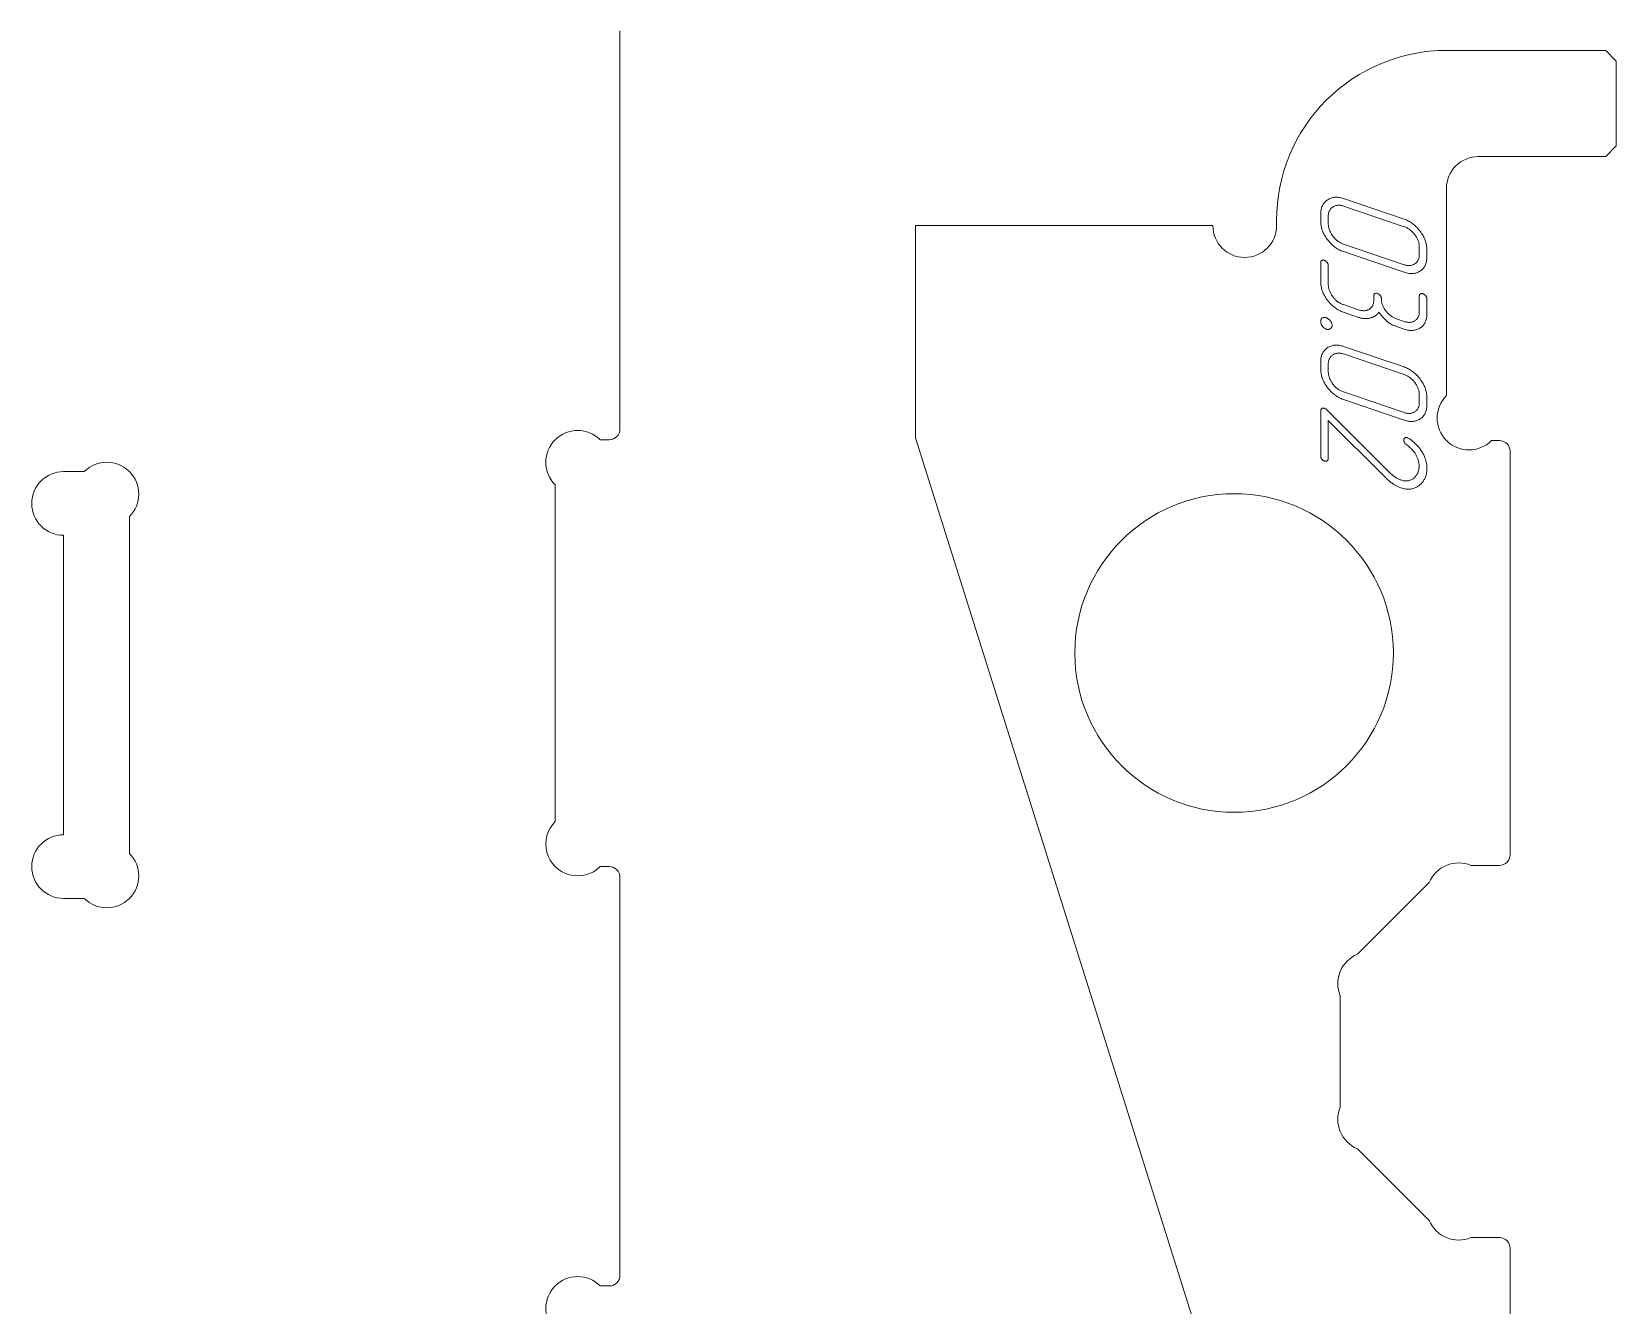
# Model space of a CAD drawing. Header units: millimetres. Extents: x 10 to 1489, y -739 to -10.
# Drawn here: x 1339.8 to 1489, y -381.9 to -261.9 of the extents above; entities that cross this region are included whole.
import ezdxf

# ---------------------------------------------------------------- set-up
doc = ezdxf.new("R2010")
doc.units = ezdxf.units.MM
doc.layers.add('cut', color=7, linetype='Continuous', lineweight=0)
doc.layers.add('mark', color=7, linetype='Continuous', lineweight=0)

msp = doc.modelspace()

# ---------------------------------------------------------------- linework, layer by layer
at = {"layer": 'cut'}
for points in [[(1395.152671, -261.87624), (1395.152671, -299.376165, -0.4142135624), (1394.152673, -300.376163), (1393.295324, -300.376163, 1), (1389.052683, -304.618804), (1389.052683, -336.333442, 1), (1393.295324, -340.576083), (1394.152673, -340.576083, -0.4142135624), (1395.152671, -341.576081), (1395.152671, -379.076006, -0.4142135624), (1394.152673, -380.076004), (1393.295324, -380.076004, 1), (1389.052683, -384.318645)], [(1452.726322, -394.65571), (1422.999956, -300.208859), (1422.999956, -280.208899), (1450.999888, -280.208899, 1), (1456.999888, -280.208899), (1456.999888, -279.7089, -0.4142135624), (1472.999856, -263.708932), (1487.999826, -263.708932), (1488.999824, -264.70893), (1488.999824, -272.708914), (1487.999826, -273.708912), (1475.99985, -273.708912, 0.4142135624), (1472.999856, -276.708906), (1472.999856, -296.216217, 1), (1477.242497, -300.458858), (1477.999846, -300.458858, -0.4142135624), (1478.999844, -301.458856), (1478.999844, -339.45878, -0.4142135624), (1477.999846, -340.458778), (1475.295957, -340.458778, 0.4142135624), (1471.376268, -342.082366), (1464.623464, -348.83517, 0.4142135624), (1462.999876, -352.754859), (1462.999876, -363.228871, 0.4142135624), (1464.623464, -367.14856), (1471.376268, -373.901364, 0.4142135624), (1475.295957, -375.524952), (1477.999846, -375.524952, -0.4142135624), (1478.999844, -376.52495), (1478.999844, -414.524874, -0.4142135624)]]:
    msp.add_lwpolyline(points, format="xyb", dxfattribs=at)
msp.add_lwpolyline([(1348.952763, -307.618798, 1), (1344.710122, -303.376157), (1342.752776, -303.376157, 1), (1342.752776, -309.376157), (1342.752776, -337.576077, 1), (1342.752776, -343.576077), (1344.710122, -343.576077, 1), (1348.952763, -339.333436)], format="xyb", close=True, dxfattribs=at)
msp.add_circle((1452.999896, -320.458818), 14.99997, dxfattribs=at)
at = {"layer": 'mark'}
for points in [[(1463.301851, -282.658559), (1469.016125, -284.60052), (1469.126686, -284.635613), (1469.235154, -284.665028), (1469.341529, -284.688766), (1469.445812, -284.706825), (1469.548002, -284.719207), (1469.648099, -284.72591), (1469.746104, -284.726935), (1469.842016, -284.722283), (1469.935836, -284.711952), (1470.027563, -284.695944), (1470.117197, -284.674257), (1470.204739, -284.646892), (1470.290188, -284.61385), (1470.373544, -284.575129), (1470.454808, -284.53073), (1470.533979, -284.480654), (1470.609663, -284.42596), (1470.680463, -284.367709), (1470.746381, -284.305902), (1470.807416, -284.240539), (1470.863568, -284.171618), (1470.914838, -284.099141), (1470.961224, -284.023108), (1471.002728, -283.943518), (1471.039349, -283.860371), (1471.071087, -283.773668), (1471.097943, -283.683408), (1471.119916, -283.589591), (1471.137005, -283.492218), (1471.149212, -283.391288), (1471.156537, -283.286802), (1471.158978, -283.178759), (1471.158978, -282.464475), (1471.156467, -282.35221), (1471.148933, -282.240414), (1471.136378, -282.129088), (1471.118799, -282.018232), (1471.096199, -281.907845), (1471.068576, -281.797928), (1471.035931, -281.68848), (1470.998264, -281.579502), (1470.955574, -281.470993), (1470.907862, -281.362954), (1470.855128, -281.255384), (1470.797372, -281.148284), (1470.734593, -281.041653), (1470.666791, -280.935492), (1470.593968, -280.829801), (1470.516122, -280.724579), (1470.434928, -280.621734), (1470.35206, -280.523176), (1470.267518, -280.428904), (1470.181301, -280.338918), (1470.093411, -280.253217), (1470.003846, -280.171803), (1469.912608, -280.094674), (1469.819695, -280.021832), (1469.725108, -279.953275), (1469.628847, -279.889005), (1469.530912, -279.82902), (1469.431303, -279.773322), (1469.33002, -279.721909), (1469.227062, -279.674782), (1469.122431, -279.631942), (1469.016125, -279.593387), (1463.301851, -277.651426), (1463.190439, -277.616151), (1463.081204, -277.586777), (1462.974145, -277.563304), (1462.869262, -277.545731), (1462.766556, -277.534059), (1462.666026, -277.528288), (1462.567673, -277.528418), (1462.471495, -277.534448), (1462.377494, -277.54638), (1462.28567, -277.564212), (1462.196022, -277.587945), (1462.10855, -277.617578), (1462.023254, -277.653113), (1461.940135, -277.694548), (1461.859192, -277.741884), (1461.780425, -277.79512), (1461.705174, -277.85276), (1461.634778, -277.913306), (1461.569237, -277.976757), (1461.508551, -278.043114), (1461.452719, -278.112377), (1461.401743, -278.184546), (1461.355621, -278.25962), (1461.314355, -278.3376), (1461.277943, -278.418485), (1461.246386, -278.502277), (1461.219684, -278.588974), (1461.197837, -278.678576), (1461.180845, -278.771085), (1461.168708, -278.866499), (1461.161425, -278.964819), (1461.158998, -279.066044), (1461.158998, -279.780328), (1461.161467, -279.891742), (1461.168875, -280.00277), (1461.181222, -280.113411), (1461.198507, -280.223666), (1461.220731, -280.333535), (1461.247893, -280.443017), (1461.279994, -280.552113), (1461.317033, -280.660823), (1461.359011, -280.769147), (1461.405928, -280.877084), (1461.457784, -280.984636), (1461.514578, -281.0918), (1461.57631, -281.198579), (1461.642981, -281.304971), (1461.714591, -281.410977), (1461.79114, -281.516597), (1461.87112, -281.619896), (1461.953025, -281.718937), (1462.036856, -281.813722), (1462.122612, -281.90425), (1462.210293, -281.990521), (1462.2999, -282.072536), (1462.391431, -282.150293), (1462.484888, -282.223794), (1462.58027, -282.293039), (1462.677577, -282.358026), (1462.77681, -282.418757), (1462.877968, -282.475231), (1462.981051, -282.527448), (1463.086059, -282.575409), (1463.192992, -282.619112)], [(1463.301851, -281.944275), (1469.016125, -283.886235), (1469.088697, -283.909259), (1469.159986, -283.928554), (1469.229992, -283.944119), (1469.298714, -283.955955), (1469.366152, -283.964062), (1469.432307, -283.968439), (1469.497179, -283.969087), (1469.560767, -283.966006), (1469.623071, -283.959196), (1469.684092, -283.948657), (1469.74383, -283.934388), (1469.802284, -283.91639), (1469.859455, -283.894663), (1469.915342, -283.869207), (1469.969946, -283.840021), (1470.023266, -283.807106), (1470.074298, -283.771098), (1470.122038, -283.732631), (1470.166485, -283.691707), (1470.207641, -283.648324), (1470.245503, -283.602484), (1470.280073, -283.554186), (1470.311351, -283.503429), (1470.339337, -283.450215), (1470.36403, -283.394543), (1470.38543, -283.336413), (1470.403539, -283.275824), (1470.418354, -283.212778), (1470.429878, -283.147274), (1470.438109, -283.079312), (1470.443047, -283.008892), (1470.444694, -282.936014), (1470.444694, -282.22173), (1470.443061, -282.147752), (1470.438165, -282.074031), (1470.430003, -282.000568), (1470.418578, -281.927363), (1470.403887, -281.854415), (1470.385933, -281.781725), (1470.364713, -281.709293), (1470.34023, -281.637119), (1470.312481, -281.565202), (1470.281469, -281.493542), (1470.247191, -281.422141), (1470.209649, -281.350997), (1470.168843, -281.280111), (1470.124772, -281.209482), (1470.077437, -281.139111), (1470.026837, -281.068998), (1469.973922, -281.000413), (1469.919639, -280.934629), (1469.863989, -280.871645), (1469.806972, -280.811461), (1469.748587, -280.754077), (1469.688836, -280.699494), (1469.627717, -280.647711), (1469.565231, -280.598728), (1469.501378, -280.552545), (1469.436158, -280.509162), (1469.36957, -280.46858), (1469.301616, -280.430798), (1469.232294, -280.395816), (1469.161605, -280.363634), (1469.089548, -280.334252), (1469.016125, -280.307671), (1463.301851, -278.365711), (1463.230129, -278.343021), (1463.159608, -278.324116), (1463.090286, -278.308995), (1463.022164, -278.297658), (1462.955242, -278.290106), (1462.889519, -278.286337), (1462.824996, -278.286353), (1462.761673, -278.290153), (1462.69955, -278.297737), (1462.638627, -278.309105), (1462.578903, -278.324257), (1462.520379, -278.343194), (1462.463055, -278.365915), (1462.406931, -278.39242), (1462.352006, -278.422709), (1462.298281, -278.456782), (1462.246817, -278.493828), (1462.198672, -278.533034), (1462.153848, -278.574401), (1462.112344, -278.617928), (1462.074161, -278.663617), (1462.039298, -278.711465), (1462.007755, -278.761475), (1461.979532, -278.813645), (1461.95463, -278.867976), (1461.933048, -278.924467), (1461.914786, -278.983119), (1461.899845, -279.043932), (1461.888224, -279.106905), (1461.879923, -279.172039), (1461.874942, -279.239334), (1461.873282, -279.308789), (1461.873282, -280.023073), (1461.874873, -280.095349), (1461.879644, -280.167535), (1461.887596, -280.239629), (1461.898729, -280.311633), (1461.913042, -280.383546), (1461.930537, -280.455369), (1461.951212, -280.527101), (1461.975068, -280.598742), (1462.002104, -280.670292), (1462.032322, -280.741752), (1462.06572, -280.813121), (1462.1023, -280.8844), (1462.14206, -280.955588), (1462.185, -281.026685), (1462.231122, -281.097691), (1462.280424, -281.168607), (1462.332126, -281.238078), (1462.385446, -281.30475), (1462.440385, -281.368623), (1462.496942, -281.429697), (1462.555117, -281.487973), (1462.61491, -281.543449), (1462.676322, -281.596127), (1462.739352, -281.646005), (1462.804, -281.693085), (1462.870267, -281.737366), (1462.938152, -281.778848), (1463.007655, -281.817531), (1463.078776, -281.853415), (1463.151516, -281.886501), (1463.225874, -281.916787)], [(1463.301851, -288.365691), (1464.730419, -288.851181), (1464.805154, -288.875282), (1464.879359, -288.896607), (1464.953033, -288.915158), (1465.026178, -288.930934), (1465.098792, -288.943936), (1465.170876, -288.954162), (1465.24243, -288.961613), (1465.313454, -288.966289), (1465.383948, -288.968191), (1465.453911, -288.967317), (1465.523345, -288.963669), (1465.592248, -288.957246), (1465.660621, -288.948048), (1465.728464, -288.936074), (1465.795777, -288.921326), (1465.86256, -288.903803), (1465.92792, -288.8839), (1465.990964, -288.862009), (1466.051692, -288.838132), (1466.110104, -288.812268), (1466.166201, -288.784418), (1466.219981, -288.75458), (1466.271446, -288.722757), (1466.320595, -288.688946), (1466.367428, -288.653149), (1466.411945, -288.615365), (1466.454146, -288.575594), (1466.494032, -288.533837), (1466.531602, -288.490093), (1466.566855, -288.444362), (1466.599793, -288.396645), (1466.630416, -288.346941), (1466.72171, -288.476391), (1466.813451, -288.599172), (1466.905638, -288.715285), (1466.998272, -288.82473), (1467.091352, -288.927506), (1467.184879, -289.023613), (1467.278852, -289.113052), (1467.373271, -289.195823), (1467.426508, -289.244926), (1467.479075, -289.290396), (1467.530972, -289.332231), (1467.582199, -289.370432), (1467.632757, -289.404999), (1467.682646, -289.435931), (1467.731864, -289.46323), (1467.780413, -289.486894), (1467.92327, -289.579081), (1468.066127, -289.62763), (1468.301841, -289.707764), (1469.016125, -289.950509), (1469.127537, -289.985951), (1469.236772, -290.015797), (1469.343831, -290.040048), (1469.448713, -290.058705), (1469.55142, -290.071766), (1469.65195, -290.079231), (1469.750303, -290.081102), (1469.846481, -290.077378), (1469.940481, -290.068058), (1470.032306, -290.053143), (1470.121954, -290.032633), (1470.209426, -290.006528), (1470.294722, -289.974828), (1470.377841, -289.937533), (1470.458784, -289.894642), (1470.537551, -289.846156), (1470.612802, -289.79296), (1470.683198, -289.735938), (1470.748739, -289.675089), (1470.809425, -289.610415), (1470.865256, -289.541914), (1470.916233, -289.469588), (1470.962354, -289.393435), (1471.003621, -289.313457), (1471.040033, -289.229652), (1471.07159, -289.142021), (1471.098292, -289.050565), (1471.120139, -288.955282), (1471.137131, -288.856173), (1471.149268, -288.753239), (1471.15655, -288.646478), (1471.158978, -288.535891), (1471.158978, -287.107323), (1471.157754, -287.074209), (1471.154081, -287.041834), (1471.14796, -287.010196), (1471.139391, -286.979296), (1471.128373, -286.949133), (1471.114907, -286.919708), (1471.098993, -286.891021), (1471.08063, -286.863071), (1471.059819, -286.835859), (1471.036559, -286.809385), (1470.98582, -286.759711), (1470.96166, -286.73764), (1470.938568, -286.717501), (1470.916543, -286.699295), (1470.895586, -286.683021), (1470.875695, -286.66868), (1470.856872, -286.656271), (1470.839116, -286.645794), (1470.822427, -286.63725), (1470.806806, -286.630638), (1470.803067, -286.629287), (1470.797378, -286.627372), (1470.78409, -286.623196), (1470.732193, -286.611), (1470.682305, -286.606015), (1470.634425, -286.608243), (1470.588555, -286.617682), (1470.544693, -286.634333), (1470.521256, -286.652359), (1470.500944, -286.673458), (1470.483756, -286.697629), (1470.469694, -286.724874), (1470.458756, -286.755191), (1470.450944, -286.78858), (1470.446256, -286.825043), (1470.444694, -286.864578), (1470.444694, -288.293146), (1470.443061, -288.367717), (1470.438165, -288.439643), (1470.430003, -288.508926), (1470.418578, -288.575564), (1470.403887, -288.639558), (1470.385933, -288.700908), (1470.364713, -288.759614), (1470.34023, -288.815676), (1470.312481, -288.869093), (1470.281469, -288.919867), (1470.247191, -288.967996), (1470.209649, -289.013482), (1470.168843, -289.056323), (1470.124772, -289.09652), (1470.077437, -289.134073), (1470.026837, -289.168982), (1469.973922, -289.200732), (1469.919639, -289.228809), (1469.863989, -289.253213), (1469.806972, -289.273944), (1469.748587, -289.291002), (1469.688836, -289.304387), (1469.627717, -289.314099), (1469.565231, -289.320139), (1469.501378, -289.322505), (1469.436158, -289.321198), (1469.36957, -289.316218), (1469.301616, -289.307566), (1469.232294, -289.29524), (1469.161605, -289.279241), (1469.089548, -289.259569), (1469.016125, -289.236225), (1468.301841, -288.99348), (1468.227566, -288.96662), (1468.154743, -288.937016), (1468.08337, -288.904669), (1468.013449, -288.869578), (1467.944978, -288.831744), (1467.877958, -288.791167), (1467.812389, -288.747846), (1467.74827, -288.701781), (1467.685603, -288.652973), (1467.624387, -288.601421), (1467.564621, -288.547126), (1467.506307, -288.490087), (1467.449443, -288.430305), (1467.39403, -288.367779), (1467.340068, -288.30251), (1467.287557, -288.234497), (1467.23739, -288.164937), (1467.190459, -288.095026), (1467.146765, -288.024764), (1467.106307, -287.954151), (1467.069087, -287.883187), (1467.035102, -287.811872), (1467.004355, -287.740206), (1466.976843, -287.668189), (1466.952569, -287.595822), (1466.931531, -287.523103), (1466.91373, -287.450033), (1466.899165, -287.376613), (1466.887837, -287.302841), (1466.879745, -287.228719), (1466.874891, -287.154245), (1466.873272, -287.079421), (1466.872048, -287.046308), (1466.868375, -287.013932), (1466.862255, -286.982294), (1466.853685, -286.951394), (1466.842668, -286.921231), (1466.829201, -286.891806), (1466.813287, -286.863119), (1466.794924, -286.835169), (1466.774113, -286.807957), (1466.750853, -286.781483), (1466.700114, -286.731809), (1466.675955, -286.709738), (1466.652862, -286.689599), (1466.630838, -286.671393), (1466.60988, -286.655119), (1466.589989, -286.640778), (1466.571166, -286.628369), (1466.55341, -286.617892), (1466.536722, -286.609348), (1466.5211, -286.602737), (1466.517361, -286.601386), (1466.511673, -286.59947), (1466.498385, -286.595294), (1466.446487, -286.583098), (1466.396599, -286.578114), (1466.34872, -286.580341), (1466.302849, -286.58978), (1466.258988, -286.606431), (1466.23555, -286.624457), (1466.215238, -286.645556), (1466.19805, -286.669728), (1466.183988, -286.696972), (1466.17305, -286.727289), (1466.165238, -286.760679), (1466.16055, -286.797141), (1466.158988, -286.836676), (1466.158988, -287.193818), (1466.157356, -287.268389), (1466.152459, -287.340315), (1466.144298, -287.409598), (1466.132872, -287.476236), (1466.118182, -287.54023), (1466.100227, -287.60158), (1466.079008, -287.660286), (1466.054524, -287.716348), (1466.026776, -287.769765), (1465.995763, -287.820539), (1465.961486, -287.868668), (1465.923944, -287.914154), (1465.883137, -287.956995), (1465.839067, -287.997192), (1465.791731, -288.034745), (1465.741132, -288.069653), (1465.688216, -288.101404), (1465.633933, -288.129481), (1465.578283, -288.153885), (1465.521266, -288.174616), (1465.462882, -288.191674), (1465.40313, -288.20506), (1465.342011, -288.214772), (1465.279525, -288.220811), (1465.215672, -288.223177), (1465.150452, -288.22187), (1465.083865, -288.216891), (1465.01591, -288.208238), (1464.946588, -288.195912), (1464.875899, -288.179913), (1464.803843, -288.160241), (1464.730419, -288.136897), (1463.301851, -287.651406), (1463.227576, -287.624546), (1463.154753, -287.594943), (1463.08338, -287.562596), (1463.013459, -287.527505), (1462.944988, -287.489671), (1462.877968, -287.449094), (1462.812399, -287.405772), (1462.74828, -287.359708), (1462.685613, -287.3109), (1462.624397, -287.259348), (1462.564631, -287.205053), (1462.506317, -287.148014), (1462.449453, -287.088232), (1462.39404, -287.025706), (1462.340078, -286.960436), (1462.287567, -286.892424), (1462.2374, -286.822863), (1462.190469, -286.752952), (1462.146775, -286.68269), (1462.106317, -286.612077), (1462.069097, -286.541114), (1462.035112, -286.469799), (1462.004365, -286.398133), (1461.976853, -286.326116), (1461.952579, -286.253748), (1461.931541, -286.18103), (1461.91374, -286.10796), (1461.899175, -286.03454), (1461.887847, -285.960768), (1461.879755, -285.886646), (1461.874901, -285.812172), (1461.873282, -285.737348), (1461.873282, -283.951637), (1461.872058, -283.918524), (1461.868385, -283.886148), (1461.862265, -283.85451), (1461.853695, -283.82361), (1461.842678, -283.793447), (1461.829211, -283.764022), (1461.813297, -283.735335), (1461.794934, -283.707385), (1461.774123, -283.680173), (1461.750863, -283.653699), (1461.700124, -283.604025), (1461.675965, -283.581954), (1461.652872, -283.561815), (1461.630848, -283.543609), (1461.60989, -283.527335), (1461.589999, -283.512994), (1461.571176, -283.500585), (1461.55342, -283.490109), (1461.536732, -283.481564), (1461.52111, -283.474953), (1461.517371, -283.473602), (1461.511683, -283.471686), (1461.498395, -283.46751), (1461.446497, -283.455314), (1461.396609, -283.45033), (1461.34873, -283.452557), (1461.302859, -283.461996), (1461.258998, -283.478647), (1461.23556, -283.496673), (1461.215248, -283.517772), (1461.19806, -283.541944), (1461.183998, -283.569188), (1461.17306, -283.599505), (1461.165248, -283.632895), (1461.16056, -283.669357), (1461.158998, -283.708892), (1461.158998, -285.494603), (1461.161439, -285.605993), (1461.168764, -285.71695), (1461.180971, -285.827473), (1461.19806, -285.937564), (1461.220033, -286.04722), (1461.246888, -286.156444), (1461.278627, -286.265234), (1461.315248, -286.373591), (1461.356751, -286.481514), (1461.403138, -286.589004), (1461.454407, -286.696061), (1461.51056, -286.802685), (1461.571595, -286.908875), (1461.637513, -287.014631), (1461.708313, -287.119955), (1461.783997, -287.224845), (1461.863168, -287.327432), (1461.944432, -287.425849), (1462.027788, -287.520094), (1462.113237, -287.610168), (1462.200779, -287.69607), (1462.290413, -287.777801), (1462.38214, -287.855361), (1462.47596, -287.92875), (1462.571872, -287.997967), (1462.669877, -288.063013), (1462.769974, -288.123887), (1462.872164, -288.180591), (1462.976447, -288.233123), (1463.082822, -288.281483), (1463.19129, -288.325673)], [(1462.230424, -289.608769), (1462.228604, -289.559726), (1462.223142, -289.511706), (1462.214039, -289.464708), (1462.201295, -289.418732), (1462.18491, -289.373778), (1462.164883, -289.329846), (1462.141216, -289.286936), (1462.113907, -289.245049), (1462.082957, -289.204183), (1462.048366, -289.16434), (1462.010419, -289.125623), (1461.972836, -289.089387), (1461.936759, -289.056048), (1461.902188, -289.025607), (1461.869125, -288.998064), (1461.837568, -288.973418), (1461.807518, -288.95167), (1461.778974, -288.93282), (1461.751938, -288.916867), (1461.726408, -288.903812), (1461.702384, -288.893655), (1461.696614, -288.891568), (1461.688025, -288.888677), (1461.668093, -288.882432), (1461.628793, -288.872015), (1461.590247, -288.864364), (1461.552454, -288.85948), (1461.515415, -288.857362), (1461.479128, -288.85801), (1461.443596, -288.861424), (1461.408816, -288.867605), (1461.37479, -288.876551), (1461.341517, -288.888264), (1461.308998, -288.902743), (1461.286476, -288.91806), (1461.265785, -288.935308), (1461.246925, -288.954486), (1461.229896, -288.975595), (1461.214698, -288.998634), (1461.201332, -289.023604), (1461.189796, -289.050504), (1461.180092, -289.079335), (1461.172218, -289.110096), (1461.166176, -289.142788), (1461.161964, -289.17741), (1461.159584, -289.213963), (1461.15904, -289.252616), (1461.160505, -289.292286), (1461.164062, -289.331227), (1461.169712, -289.369441), (1461.177455, -289.406928), (1461.18729, -289.443687), (1461.199218, -289.479719), (1461.213239, -289.515023), (1461.229352, -289.5496), (1461.247558, -289.583449), (1461.267857, -289.61657), (1461.290248, -289.648964), (1461.314731, -289.680631), (1461.341161, -289.711499), (1461.395465, -289.768719), (1461.450815, -289.819492), (1461.507212, -289.863818), (1461.564654, -289.901698), (1461.623143, -289.93313), (1461.682679, -289.958116), (1461.712744, -289.968099), (1461.742591, -289.975952), (1461.772175, -289.981622), (1461.801498, -289.98511), (1461.830559, -289.986416), (1461.859359, -289.985539), (1461.887897, -289.982479), (1461.916174, -289.977237), (1461.944189, -289.969812), (1461.971943, -289.960205), (1461.999435, -289.948415), (1462.026665, -289.934443), (1462.079755, -289.900337), (1462.10382, -289.88139), (1462.125793, -289.86147), (1462.145673, -289.840577), (1462.16346, -289.818712), (1462.179155, -289.795873), (1462.192757, -289.772062), (1462.204266, -289.747279), (1462.213683, -289.721522), (1462.221008, -289.694793), (1462.226239, -289.667091), (1462.229378, -289.638416)], [(1463.301851, -296.587103), (1469.016125, -298.529063), (1469.126686, -298.564157), (1469.235154, -298.593572), (1469.341529, -298.617309), (1469.445812, -298.635369), (1469.548002, -298.64775), (1469.648099, -298.654454), (1469.746104, -298.655479), (1469.842016, -298.650826), (1469.935836, -298.640496), (1470.027563, -298.624487), (1470.117197, -298.602801), (1470.204739, -298.575436), (1470.290188, -298.542393), (1470.373544, -298.503673), (1470.454808, -298.459274), (1470.533979, -298.409197), (1470.609663, -298.354503), (1470.680463, -298.296253), (1470.746381, -298.234446), (1470.807416, -298.169082), (1470.863568, -298.100162), (1470.914838, -298.027685), (1470.961224, -297.951651), (1471.002728, -297.872061), (1471.039349, -297.788914), (1471.071087, -297.702211), (1471.097943, -297.611951), (1471.119916, -297.518135), (1471.137005, -297.420762), (1471.149212, -297.319832), (1471.156537, -297.215346), (1471.158978, -297.107303), (1471.158978, -296.393018), (1471.156467, -296.280753), (1471.148933, -296.168958), (1471.136378, -296.057632), (1471.118799, -295.946776), (1471.096199, -295.836389), (1471.068576, -295.726471), (1471.035931, -295.617024), (1470.998264, -295.508045), (1470.955574, -295.399537), (1470.907862, -295.291497), (1470.855128, -295.183928), (1470.797372, -295.076828), (1470.734593, -294.970197), (1470.666791, -294.864036), (1470.593968, -294.758344), (1470.516122, -294.653122), (1470.434928, -294.550278), (1470.35206, -294.45172), (1470.267518, -294.357447), (1470.181301, -294.267461), (1470.093411, -294.181761), (1470.003846, -294.100346), (1469.912608, -294.023218), (1469.819695, -293.950375), (1469.725108, -293.881819), (1469.628847, -293.817548), (1469.530912, -293.757564), (1469.431303, -293.701865), (1469.33002, -293.650453), (1469.227062, -293.603326), (1469.122431, -293.560485), (1469.016125, -293.52193), (1463.301851, -291.57997), (1463.190439, -291.544695), (1463.081204, -291.515321), (1462.974145, -291.491847), (1462.869262, -291.474275), (1462.766556, -291.462603), (1462.666026, -291.456832), (1462.567673, -291.456961), (1462.471495, -291.462992), (1462.377494, -291.474923), (1462.28567, -291.492755), (1462.196022, -291.516488), (1462.10855, -291.546122), (1462.023254, -291.581656), (1461.940135, -291.623091), (1461.859192, -291.670427), (1461.780425, -291.723664), (1461.705174, -291.781304), (1461.634778, -291.84185), (1461.569237, -291.905301), (1461.508551, -291.971658), (1461.452719, -292.040921), (1461.401743, -292.113089), (1461.355621, -292.188163), (1461.314355, -292.266143), (1461.277943, -292.347029), (1461.246386, -292.43082), (1461.219684, -292.517517), (1461.197837, -292.60712), (1461.180845, -292.699628), (1461.168708, -292.795042), (1461.161425, -292.893362), (1461.158998, -292.994588), (1461.158998, -293.708872), (1461.161467, -293.820286), (1461.168875, -293.931313), (1461.181222, -294.041955), (1461.198507, -294.15221), (1461.220731, -294.262078), (1461.247893, -294.371561), (1461.279994, -294.480657), (1461.317033, -294.589367), (1461.359011, -294.697691), (1461.405928, -294.805628), (1461.457784, -294.913179), (1461.514578, -295.020344), (1461.57631, -295.127123), (1461.642981, -295.233515), (1461.714591, -295.339521), (1461.79114, -295.445141), (1461.87112, -295.548439), (1461.953025, -295.647481), (1462.036856, -295.742265), (1462.122612, -295.832794), (1462.210293, -295.919065), (1462.2999, -296.001079), (1462.391431, -296.078837), (1462.484888, -296.152338), (1462.58027, -296.221582), (1462.677577, -296.28657), (1462.77681, -296.347301), (1462.877968, -296.403775), (1462.981051, -296.455992), (1463.086059, -296.503952), (1463.192992, -296.547656)], [(1463.301851, -295.872819), (1469.016125, -297.814779), (1469.088697, -297.837803), (1469.159986, -297.857097), (1469.229992, -297.872662), (1469.298714, -297.884498), (1469.366152, -297.892605), (1469.432307, -297.896983), (1469.497179, -297.897631), (1469.560767, -297.89455), (1469.623071, -297.88774), (1469.684092, -297.8772), (1469.74383, -297.862932), (1469.802284, -297.844934), (1469.859455, -297.823207), (1469.915342, -297.79775), (1469.969946, -297.768565), (1470.023266, -297.73565), (1470.074298, -297.699641), (1470.122038, -297.661175), (1470.166485, -297.62025), (1470.207641, -297.576868), (1470.245503, -297.531028), (1470.280073, -297.482729), (1470.311351, -297.431973), (1470.339337, -297.378759), (1470.36403, -297.323086), (1470.38543, -297.264956), (1470.403539, -297.204368), (1470.418354, -297.141322), (1470.429878, -297.075818), (1470.438109, -297.007856), (1470.443047, -296.937436), (1470.444694, -296.864558), (1470.444694, -296.150273), (1470.443061, -296.076295), (1470.438165, -296.002575), (1470.430003, -295.929112), (1470.418578, -295.855906), (1470.403887, -295.782959), (1470.385933, -295.710269), (1470.364713, -295.637837), (1470.34023, -295.565662), (1470.312481, -295.493745), (1470.281469, -295.422086), (1470.247191, -295.350684), (1470.209649, -295.27954), (1470.168843, -295.208654), (1470.124772, -295.138026), (1470.077437, -295.067655), (1470.026837, -294.997541), (1469.973922, -294.928957), (1469.919639, -294.863173), (1469.863989, -294.800188), (1469.806972, -294.740005), (1469.748587, -294.682621), (1469.688836, -294.628038), (1469.627717, -294.576254), (1469.565231, -294.527271), (1469.501378, -294.481089), (1469.436158, -294.437706), (1469.36957, -294.397124), (1469.301616, -294.359341), (1469.232294, -294.324359), (1469.161605, -294.292178), (1469.089548, -294.262796), (1469.016125, -294.236215), (1463.301851, -292.294254), (1463.230129, -292.271565), (1463.159608, -292.25266), (1463.090286, -292.237539), (1463.022164, -292.226202), (1462.955242, -292.218649), (1462.889519, -292.214881), (1462.824996, -292.214896), (1462.761673, -292.218696), (1462.69955, -292.22628), (1462.638627, -292.237649), (1462.578903, -292.252801), (1462.520379, -292.271737), (1462.463055, -292.294458), (1462.406931, -292.320963), (1462.352006, -292.351252), (1462.298281, -292.385326), (1462.246817, -292.422371), (1462.198672, -292.461577), (1462.153848, -292.502944), (1462.112344, -292.546472), (1462.074161, -292.59216), (1462.039298, -292.640009), (1462.007755, -292.690018), (1461.979532, -292.742189), (1461.95463, -292.796519), (1461.933048, -292.853011), (1461.914786, -292.911663), (1461.899845, -292.972475), (1461.888224, -293.035449), (1461.879923, -293.100583), (1461.874942, -293.167877), (1461.873282, -293.237333), (1461.873282, -293.951617), (1461.874873, -294.023893), (1461.879644, -294.096078), (1461.887596, -294.168173), (1461.898729, -294.240177), (1461.913042, -294.31209), (1461.930537, -294.383912), (1461.951212, -294.455644), (1461.975068, -294.527286), (1462.002104, -294.598836), (1462.032322, -294.670296), (1462.06572, -294.741665), (1462.1023, -294.812943), (1462.14206, -294.884131), (1462.185, -294.955228), (1462.231122, -295.026235), (1462.280424, -295.09715), (1462.332126, -295.166621), (1462.385446, -295.233293), (1462.440385, -295.297166), (1462.496942, -295.358241), (1462.555117, -295.416516), (1462.61491, -295.471993), (1462.676322, -295.52467), (1462.739352, -295.574549), (1462.804, -295.621629), (1462.870267, -295.66591), (1462.938152, -295.707392), (1463.007655, -295.746075), (1463.078776, -295.781959), (1463.151516, -295.815044), (1463.225874, -295.845331)], [(1469.464562, -300.245689), (1469.336437, -300.180734), (1469.29821, -300.169476), (1469.261877, -300.162322), (1469.227437, -300.159271), (1469.194891, -300.160324), (1469.16424, -300.165479), (1469.135482, -300.174738), (1469.108618, -300.188101), (1469.083647, -300.205567), (1469.061125, -300.226208), (1469.041606, -300.249097), (1469.02509, -300.274234), (1469.011577, -300.301618), (1469.001067, -300.331251), (1468.99356, -300.363131), (1468.989055, -300.397259), (1468.987554, -300.433635), (1468.999544, -300.495752), (1469.014199, -300.553417), (1469.03152, -300.606633), (1469.051504, -300.655398), (1469.083515, -300.703312), (1469.122626, -300.749176), (1469.168838, -300.792989), (1469.222151, -300.834751), (1469.303256, -300.895983), (1469.381334, -300.957442), (1469.456387, -301.019129), (1469.528415, -301.081042), (1469.597417, -301.143183), (1469.663393, -301.205551), (1469.726344, -301.268146), (1469.786269, -301.330969), (1469.843168, -301.394018), (1469.897042, -301.457295), (1469.94789, -301.520798), (1469.995713, -301.584529), (1470.04051, -301.648487), (1470.082282, -301.712672), (1470.121027, -301.777085), (1470.156748, -301.841724), (1470.189886, -301.906379), (1470.220887, -301.970836), (1470.249749, -302.035098), (1470.276474, -302.099162), (1470.301061, -302.163031), (1470.323509, -302.226702), (1470.34382, -302.290177), (1470.361993, -302.353455), (1470.378028, -302.416537), (1470.391924, -302.479422), (1470.403683, -302.54211), (1470.413304, -302.604602), (1470.420787, -302.666898), (1470.426132, -302.728996), (1470.429339, -302.790898), (1470.430408, -302.852604), (1470.428233, -302.941038), (1470.42171, -303.027771), (1470.410837, -303.112801), (1470.395614, -303.19613), (1470.376043, -303.277756), (1470.352123, -303.357681), (1470.323853, -303.435903), (1470.291234, -303.512424), (1470.255046, -303.586168), (1470.216067, -303.656062), (1470.174298, -303.722105), (1470.129739, -303.784298), (1470.08239, -303.842641), (1470.03225, -303.897133), (1469.979321, -303.947774), (1469.923601, -303.994566), (1469.860292, -304.043979), (1469.795255, -304.088228), (1469.728488, -304.127314), (1469.659992, -304.161236), (1469.589768, -304.189995), (1469.517814, -304.21359), (1469.444131, -304.232022), (1469.368719, -304.24529), (1469.291578, -304.253395), (1469.212708, -304.256336), (1469.13211, -304.254113), (1469.049782, -304.246727), (1468.965725, -304.234178), (1468.879938, -304.216464), (1468.792423, -304.193588), (1468.703179, -304.165547), (1468.635601, -304.141238), (1468.56847, -304.114403), (1468.501785, -304.085044), (1468.435546, -304.053159), (1468.369754, -304.018749), (1468.304408, -303.981814), (1468.239508, -303.942354), (1468.175055, -303.900369), (1467.925167, -303.708294), (1467.64682, -303.463652), (1461.715693, -297.52661), (1461.678242, -297.492012), (1461.637206, -297.462436), (1461.592584, -297.437882), (1461.544377, -297.418351), (1461.507351, -297.407342), (1461.471218, -297.399762), (1461.435978, -297.39561), (1461.401631, -297.394886), (1461.368177, -297.397591), (1461.335616, -297.403724), (1461.303947, -297.413285), (1461.273172, -297.426275), (1461.246412, -297.447641), (1461.223221, -297.470444), (1461.203597, -297.494683), (1461.187541, -297.52036), (1461.175054, -297.547473), (1461.166134, -297.576024), (1461.160782, -297.606011), (1461.158998, -297.637436), (1461.158998, -301.908856), (1461.160784, -301.951092), (1461.166141, -301.992086), (1461.175069, -302.031839), (1461.187569, -302.070351), (1461.203641, -302.107621), (1461.223284, -302.143649), (1461.246498, -302.178435), (1461.273283, -302.21198), (1461.302078, -302.24353), (1461.331319, -302.272331), (1461.361006, -302.298384), (1461.39114, -302.321689), (1461.421721, -302.342246), (1461.452747, -302.360054), (1461.48422, -302.375114), (1461.51614, -302.387426), (1461.54806, -302.396475), (1461.579533, -302.401802), (1461.61056, -302.403408), (1461.64114, -302.401293), (1461.671274, -302.395456), (1461.700961, -302.385898), (1461.730202, -302.372619), (1461.758997, -302.355618), (1461.785782, -302.335926), (1461.808997, -302.314575), (1461.828639, -302.291563), (1461.844711, -302.266891), (1461.857211, -302.240558), (1461.866139, -302.212566), (1461.871497, -302.182913), (1461.873282, -302.151601), (1461.873282, -298.551608), (1467.247713, -303.928048), (1467.328468, -304.00367), (1467.407467, -304.075932), (1467.484708, -304.144835), (1467.560193, -304.210378), (1467.63392, -304.272561), (1467.705891, -304.331385), (1467.776105, -304.386849), (1467.844563, -304.438953), (1467.911263, -304.487698), (1467.976207, -304.533083), (1468.039505, -304.575195), (1468.102609, -304.615162), (1468.229574, -304.689702), (1468.357546, -304.75705), (1468.486528, -304.817206), (1468.616517, -304.87017), (1468.68189, -304.893955), (1468.698273, -304.89962), (1468.702371, -304.901019), (1468.70573, -304.90216), (1468.711707, -304.904179), (1468.735563, -304.912094), (1468.830203, -304.941171), (1468.923588, -304.966118), (1469.015719, -304.986934), (1469.106595, -305.003619), (1469.196217, -305.016174), (1469.284584, -305.024598), (1469.371696, -305.028891), (1469.457554, -305.029054), (1469.542157, -305.025086), (1469.625506, -305.016987), (1469.7076, -305.004758), (1469.788439, -304.988398), (1469.868024, -304.967907), (1469.946354, -304.943286), (1470.02343, -304.914534), (1470.099251, -304.881651), (1470.173818, -304.844638), (1470.247129, -304.803494), (1470.319187, -304.75822), (1470.389989, -304.708814), (1470.459537, -304.655279), (1470.523573, -304.600902), (1470.584535, -304.54454), (1470.642423, -304.486191), (1470.697238, -304.425856), (1470.748979, -304.363534), (1470.797646, -304.299226), (1470.843239, -304.232932), (1470.885759, -304.164651), (1470.925205, -304.094384), (1470.961577, -304.022131), (1470.994876, -303.947891), (1471.025101, -303.871665), (1471.052252, -303.793452), (1471.076329, -303.713253), (1471.097333, -303.631068), (1471.115263, -303.546896), (1471.130119, -303.460738), (1471.141902, -303.372594), (1471.150611, -303.282463), (1471.156246, -303.190346), (1471.158807, -303.096243), (1471.158967, -303.072407), (1471.158976, -303.061532), (1471.158954, -303.052829), (1471.158596, -303.01805), (1471.15286, -302.879431), (1471.140243, -302.741613), (1471.120744, -302.604595), (1471.094362, -302.468378), (1471.061099, -302.332961), (1471.020953, -302.198345), (1470.973925, -302.064529), (1470.920015, -301.931514), (1470.859223, -301.799299), (1470.791548, -301.667885), (1470.773554, -301.635156), (1470.753781, -301.599824), (1470.711468, -301.527072), (1470.667248, -301.455147), (1470.62112, -301.384049), (1470.573083, -301.313778), (1470.523139, -301.244334), (1470.471287, -301.175717), (1470.417528, -301.107926), (1470.36186, -301.040963), (1470.304284, -300.974827), (1470.244801, -300.909517), (1470.183409, -300.845035), (1470.12011, -300.781379), (1470.054903, -300.71855), (1469.987788, -300.656548), (1469.918765, -300.595373), (1469.847834, -300.535025), (1469.774995, -300.475504), (1469.700249, -300.41681), (1469.623594, -300.358943), (1469.545032, -300.301903)]]:
    msp.add_lwpolyline(points, close=True, dxfattribs=at)

doc.saveas('drawing.dxf')
